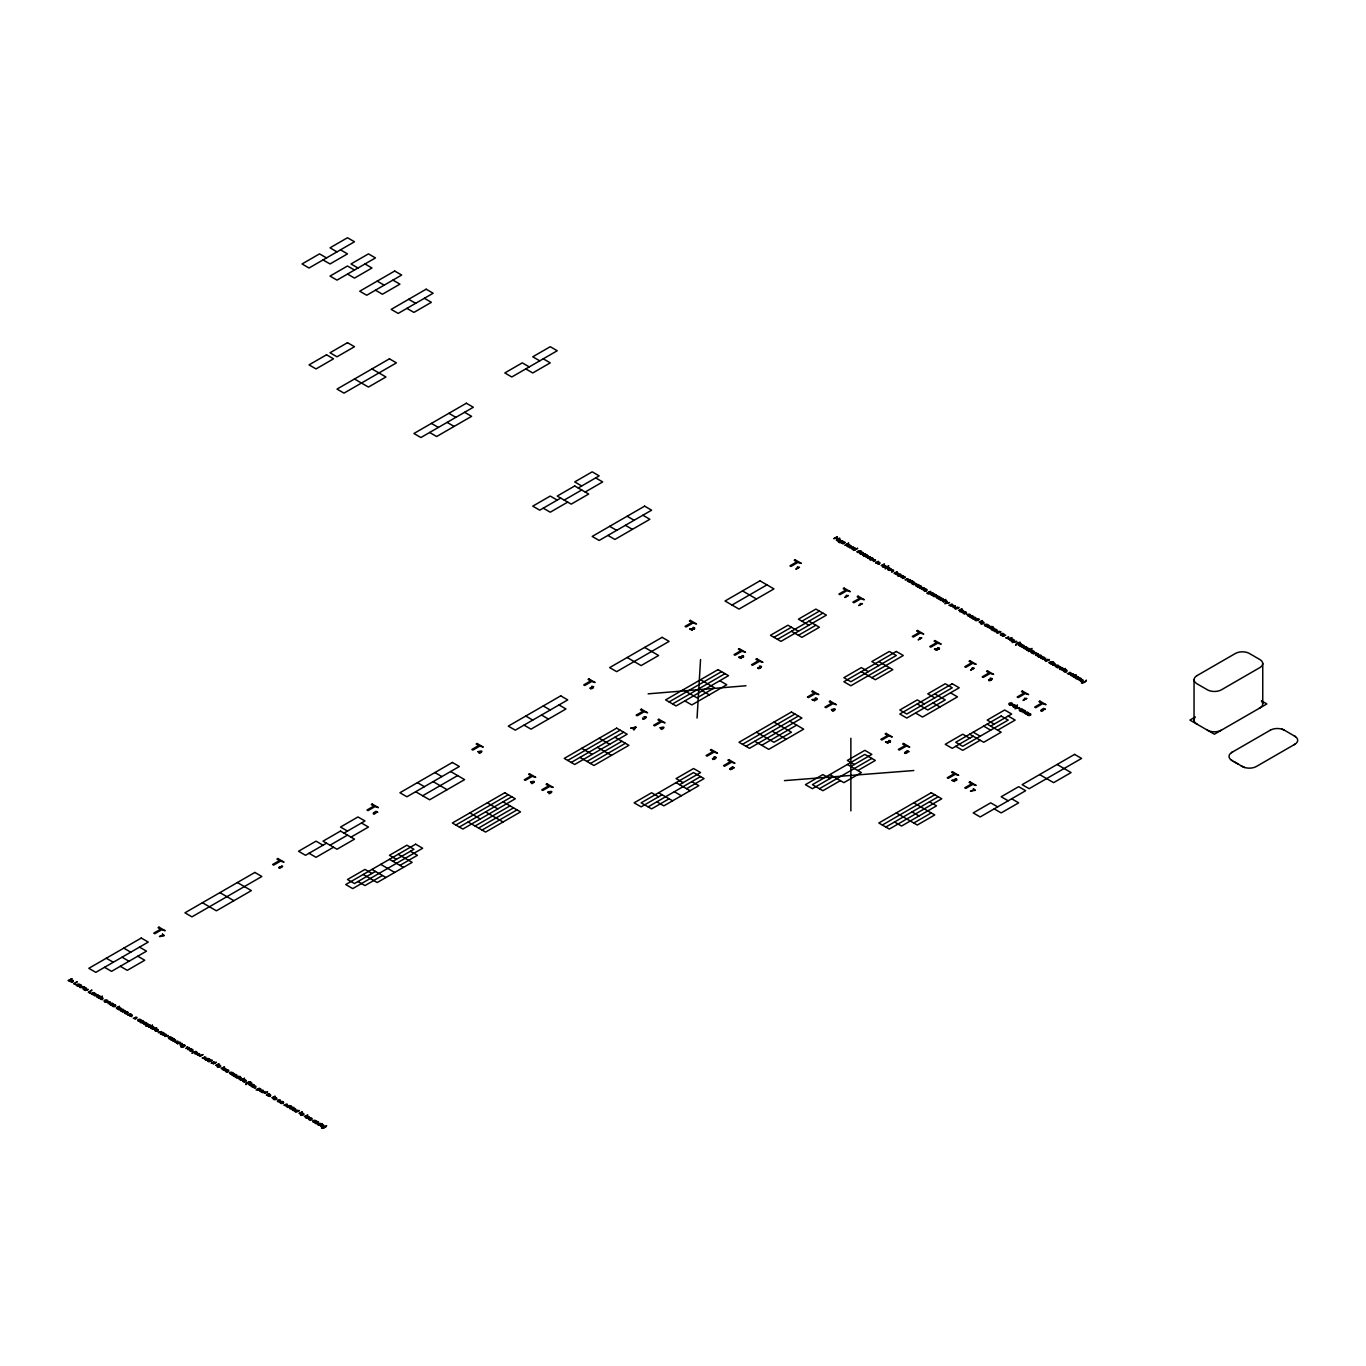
<?xml version="1.0" encoding="UTF-8"?>
<svg xmlns="http://www.w3.org/2000/svg" width="1366" height="1366" viewBox="0 0 1366 1366"><rect width="100%" height="100%" fill="white"/><g stroke="black" fill="none" stroke-linecap="round" stroke-linejoin="round"><path stroke-width="1.5" d="M697.053 718.055L700.553 659.539M172.901 1040.772L174.848 1041.319M175.343 1042.19L177.29 1042.719A3.996 2.305 0 0 0 177.017 1042.224A8.367 4.832 0 0 1 176.641 1041.814L177.717 1041.029L178.263 1042.07M253.188 1087.131L255.135 1087.678M267.838 1095.583L269.785 1096.13M1005.991 637.785L1007.937 638.332M1052.657 664.73L1054.603 665.276M1080.318 680.695L1082.265 681.241M77.35 985.245L79.774 984.784M104.738 1001.073L107.18 1000.612M140.544 1021.734L142.986 1021.273M160.881 1033.481L163.322 1033.02M217.57 1066.214L220.011 1065.753M233.842 1075.605L236.284 1075.144M273.712 1098.623L276.154 1098.162M300.861 1114.297L303.286 1113.836M315.512 1122.75L317.936 1122.289M870.005 558.933L872.447 558.472M897.94 575.052L900.382 574.591M933.473 595.576L935.915 595.115M980.959 622.981L983.383 622.52M1001.039 634.575L1003.464 634.114M1009.525 704.053L1011.967 703.592M1019.839 710.013L1022.263 709.552M1038.467 656.192L1040.892 655.714M1075.623 677.638L1078.064 677.177M208.025 1059.128L205.771 1059.709M210.74 1060.665L208.52 1061.297M238.948 1076.989L236.677 1077.535M289.677 1106.272L287.526 1106.904M292.392 1107.843L290.138 1108.424M297.822 1110.968L295.637 1111.6M320.566 1124.201L318.329 1124.679M859.914 551.54L857.677 552.103M957.566 607.904L955.38 608.536M977.919 619.669L975.7 620.266M999.349 632.031L997.197 632.68M1047.91 660.034L1045.656 660.649M1051.974 662.39L1049.72 662.988M989.343 626.243L989.018 625.372L988.66 626.567C984.203 625.748 989.906 628.992 989.189 626.84L991.255 626.67M79.791 985.227L77.486 985.637M107.197 1001.039L104.84 1001.398M143.037 1021.614L140.613 1022.041M163.339 1033.464L160.983 1033.823M220.028 1066.18L217.723 1066.59M236.301 1075.588L233.962 1075.964M276.171 1098.605L273.866 1099.015M303.337 1114.195L300.981 1114.656M317.954 1122.732L315.683 1123.159M872.498 558.831L870.108 559.257M900.433 574.966L898.025 575.359M935.932 595.542L933.593 595.935M983.435 622.896L981.044 623.306M1003.515 634.49L1001.107 634.883M1012.018 703.934L1009.645 704.412M1040.909 656.158L1038.604 656.568M1022.314 709.91L1019.907 710.32M1078.115 677.553L1075.725 677.963M184.7 1045.69L182.446 1046.151M841.746 541.073L839.544 541.568M930.417 592.349L928.214 592.759M205.651 1059.282L207.939 1058.752M208.366 1060.853L210.654 1060.323M236.574 1077.142L238.862 1076.613M287.287 1106.426L289.592 1105.897M290.002 1107.997L292.307 1107.467M295.432 1111.121L297.737 1110.592M318.227 1124.286L320.515 1123.757M857.541 551.693L859.829 551.164M955.193 608.075L957.481 607.529M975.546 619.822L977.834 619.293M996.975 632.185L999.263 631.655M1045.519 660.222L1047.824 659.693M1049.6 662.578L1051.888 662.049M182.344 1045.793L184.615 1045.297M839.39 541.158L841.661 540.663M928.095 592.366L930.366 591.871M147.426 1025.678L149.748 1025.132M257.815 1089.419L260.138 1088.856M149.782 1025.61L147.562 1026.088M260.24 1089.248L257.918 1089.812M110.185 1004.181L112.405 1003.566M138.12 1020.317L140.339 1019.702M280.235 1100.945L277.861 1101.15L280.184 1100.45M313.07 1121.332L315.307 1120.718M862.971 554.835L865.19 554.22M921.555 588.661L923.775 588.046M1018.677 644.735L1020.897 644.12M1026.549 649.277L1028.769 648.662M1038.245 654.485L1035.838 654.895L1038.143 654.092M1025.268 713.137L1027.505 712.506M1055.833 666.198L1058.069 665.584M1070.756 674.804L1072.976 674.189M83.633 988.796L85.887 989.513M92.034 993.645L94.305 994.363M97.191 996.634L99.445 997.334M112.644 1005.547L114.915 1006.264M120.789 1010.259L123.06 1010.96M125.126 1012.752L127.397 1013.47M151.165 1027.795L153.436 1028.496M155.246 1030.135L157.5 1030.852M189.942 1050.181L192.213 1050.898M225.766 1070.859L228.02 1071.559M243.114 1080.882L245.385 1081.582M280.542 1102.482L282.813 1103.199M292.768 1109.534L295.022 1110.251M309.04 1118.942L311.294 1119.642M320.976 1125.823L323.247 1126.54M847.261 545.717L849.532 546.434M852.418 548.688L854.689 549.405M860.29 553.23L862.544 553.947M888.224 569.366L890.495 570.066M907.758 580.635L910.012 581.353M911.822 582.992L914.076 583.692M916.159 585.485L918.43 586.202M924.031 590.027L926.285 590.744M930.809 593.954L933.08 594.654M940.303 599.435L942.574 600.135M963.372 612.736L965.625 613.454M970.15 616.664L972.404 617.364M972.865 618.235L975.119 618.935M985.074 625.269L987.328 625.987M991.579 629.043L993.85 629.743M1023.868 647.672L1026.122 648.389M1031.45 652.06L1033.72 652.76M1027.744 714.503L1030.015 715.203M1059.931 668.503L1062.202 669.203M1064.012 670.843L1066.265 671.56M205.105 1059.128L208.11 1058.411M207.82 1060.699L210.825 1059.982M236.028 1076.989L239.033 1076.271M286.758 1106.272L289.746 1105.555M289.472 1107.843L292.461 1107.126M294.902 1110.968L297.89 1110.251M317.697 1124.133L320.686 1123.415M857.011 551.54L859.999 550.822M954.646 607.921L957.651 607.187M975 619.669L978.005 618.952M996.429 632.031L999.434 631.314M1044.99 660.068L1047.978 659.351M1049.054 662.425L1052.059 661.69M150.38 1025.661L147.357 1026.395M260.769 1089.419L257.713 1090.119M147.716 1024.09L145.223 1025.098L146.879 1024.141M173.004 1038.57L170.443 1039.663L172.099 1038.706M234.286 1073.983L231.742 1075.059L233.398 1074.103M905.112 577.408L902.619 578.416L904.275 577.459M940.696 597.864L938.169 598.94L939.825 597.984M375.428 813.248L373.584 813.504M732.022 768.802L730.144 769.109M906.802 752.649L904.855 752.922M1043.095 710.32L1041.251 710.576M590.112 687.798L590.573 688.823L592.537 688.379M642.549 718.072L642.993 719.097L644.957 718.653M757.908 667.615L758.352 668.64L760.316 668.196M712.454 758.437L712.915 759.462L714.879 759.018M988.608 679.722L989.069 680.746L991.033 680.302M945.631 603.243L947.201 601.228L946.518 602.901L949.524 602.577L944.76 603.738M1012.923 642.105L1014.494 640.073L1013.931 641.832L1016.816 641.422L1012.155 642.583M1015.723 708.288L1017.294 706.273L1016.731 708.032L1019.617 707.622L1014.921 708.783M281.037 867.7L279.262 868.042M95.415 995.165L95.944 993.714L94.374 995.746L98.267 995.063L95.074 995.558M850.659 547.237L851.172 545.785L849.601 547.8L853.494 547.134L850.369 547.612M373.396 812.907C372.286 815.553 377.477 812.941 375.957 811.711L377.767 812.292L376.026 811.284L374.25 812.377M729.956 768.495C728.59 771.056 734.293 768.648 732.518 767.316L734.31 767.88L732.586 766.889L730.793 767.982M904.736 752.359C903.336 754.886 909.107 752.512 907.297 751.163L909.107 751.744L907.365 750.737L905.573 751.846M1041.063 709.979C1039.816 712.762 1045.246 710.013 1043.624 708.783L1045.434 709.364L1043.692 708.356L1041.917 709.466M635.258 727.344L634.268 728.59L633.073 727.907L634.49 727.532A6.301 3.637 0 0 0 635.344 727.258M163.783 1035.206L164.791 1033.464L163.032 1035.377L165.935 1034.813L164.945 1036.487L168.257 1035.479L165.32 1036.026L166.311 1034.352L163.937 1035.155M186.561 1048.354L187.569 1046.629L185.81 1048.525L188.713 1047.961L187.723 1049.634L191.035 1048.627L188.098 1049.173L189.089 1047.5L186.715 1048.303M85.938 988.916L84.385 988.233L86.041 988.403M94.305 993.816L92.786 993.082L94.442 993.253M99.445 996.804L97.942 996.053L99.598 996.241M114.966 1005.683L113.395 1004.983L115.068 1005.154M123.111 1010.379L121.54 1009.679L123.196 1009.867M127.482 1012.855L125.877 1012.189L127.55 1012.36M153.436 1027.966L151.916 1027.215L153.573 1027.403M157.5 1030.305L155.98 1029.571L157.653 1029.742M192.264 1050.3L190.694 1049.617L192.367 1049.788M228.071 1070.978L226.517 1070.278L228.173 1070.466M245.385 1081.052L243.865 1080.318L245.539 1080.489M849.618 545.819L848.013 545.154L849.686 545.324M854.74 548.825L853.169 548.125L854.826 548.295M282.813 1102.669L281.294 1101.918L282.967 1102.089M862.629 553.332L861.041 552.667L862.697 552.837M295.073 1109.67L293.519 1108.97L295.176 1109.141M311.363 1119.061L309.792 1118.361L311.448 1118.549M890.564 569.468L888.976 568.802L890.632 568.973M323.298 1125.96L321.727 1125.26L323.383 1125.43M910.063 580.755L908.51 580.072L910.166 580.243M914.093 583.162L912.573 582.411L914.23 582.599M918.43 585.655L916.91 584.921L918.567 585.092M926.285 590.214L924.782 589.463L926.438 589.634M933.132 594.073L931.561 593.373L933.217 593.561M942.642 599.537L941.054 598.854L942.711 599.042M965.711 612.839L964.123 612.173L965.779 612.344M972.404 616.834L970.902 616.1L972.558 616.271M975.119 618.405L973.617 617.654L975.273 617.842M987.328 625.457L985.825 624.706L987.481 624.877M993.902 629.163L992.331 628.462L993.987 628.633M1026.173 647.791L1024.602 647.108L1026.276 647.279M1033.806 652.163L1032.201 651.48L1033.874 651.667M1062.253 668.623L1060.682 667.923L1062.338 668.111M1066.265 671.013L1064.763 670.279L1066.419 670.45M1030.015 714.674L1028.496 713.923L1030.169 714.111M939.33 649.038C940.576 647.262 934.976 647.467 938.903 648.218M591.82 688.327L590.249 688.344M644.342 718.533L642.737 718.653M759.667 668.111L758.028 668.162M714.162 758.967L712.693 759.035M990.316 680.251L988.745 680.268M120.993 1008.842L118.62 1009.747L120.43 1008.689M225.988 1069.424L223.597 1070.346L225.39 1069.288M845.059 542.865L842.668 543.805L844.461 542.729M253.086 1085.099L250.729 1086.004L252.522 1084.946M309.245 1117.525L306.872 1118.43L308.682 1117.371M963.559 611.336L961.203 612.241L962.996 611.165M1024.005 646.306L1021.7 647.16L1023.493 646.101M102.16 999.349L100.213 998.802L102.365 999.707M198.873 1055.32L197.08 1054.569L199.197 1055.611M867.666 557.379L865.771 556.747L867.905 557.721M879.055 563.97L877.143 563.407L879.311 564.312M280.491 1101.389C276.461 1103.626 276.308 1098.418 280.457 1100.193M1038.484 654.997C1034.182 657.285 1034.506 651.975 1038.416 653.836M116.161 1007.835L119.559 1006.332L116.861 1007.903M153.316 1029.281L156.714 1027.795L154.017 1029.349M881.155 565.524L884.553 564.038L881.855 565.592M199.692 1056.055L203.09 1054.569L200.392 1056.123M212.976 1063.738L216.391 1062.236L213.694 1063.807M215.691 1065.292L219.106 1063.807L216.409 1065.36M221.121 1068.434L224.519 1066.948L221.821 1068.502M248.253 1084.092L251.651 1082.606L248.954 1084.16M942.455 600.92L945.853 599.435L943.155 600.989M264.253 1093.329L267.651 1091.844L264.953 1093.398M958.727 610.312L962.125 608.826L959.427 610.38M271.834 1097.718L275.249 1096.232L272.551 1097.786M979.08 622.076L982.478 620.574L979.781 622.145M989.65 628.172L991.443 626.772M298.983 1113.375L302.381 1111.89L299.683 1113.444M304.396 1116.517L307.811 1115.032L305.113 1116.585M1008.654 639.134L1012.052 637.649L1009.354 639.203M1062.082 669.989L1065.48 668.503L1062.782 670.057M1072.652 676.102L1076.067 674.616L1073.369 676.17M145.462 1023.219L143.72 1024.227L146.999 1023.561M170.699 1037.784L168.957 1038.792L172.218 1038.126M902.875 576.537L901.133 577.545L904.394 576.879M231.998 1073.181L230.256 1074.188L233.518 1073.505M938.408 597.062L936.666 598.069L939.928 597.386M694.133 628.633L692.016 628.821M743.104 656.875L740.816 657.08A3.295 1.895 0 0 0 738.972 657.131M816.509 699.255L814.358 699.46M938.835 648.816L937.059 649.021M889.829 741.687L887.763 741.84A3.295 1.895 0 0 0 885.783 741.892M890.342 741.909C891.657 739.877 885.953 740.423 889.966 741.055M956.32 780.003L954.066 780.174M1012.889 640.022L1012.855 640.039A6.284 3.637 0 0 1 1011.813 639.749M195.321 1053.015L196.977 1052.059L194.843 1052.776M239.545 1078.542L241.184 1077.586L239.135 1078.269M72.757 981.403L71.152 982.325L73.303 981.591M109.639 1002.712L108.051 1003.634L110.202 1002.883M874.906 560.572L873.318 561.494L875.469 560.743M893.125 571.039L891.486 571.978L893.637 571.227M921.025 587.192L919.42 588.114L921.572 587.363M181.78 1044.358L180.192 1045.28L182.344 1044.529M954.663 606.606L953.058 607.529L955.21 606.777M969.587 615.229L967.982 616.151L970.133 615.4M996.446 630.733L994.841 631.655L996.992 630.904M1014.443 705.693L1012.838 706.632L1014.989 705.88M1024.739 711.652L1023.134 712.574L1025.285 711.823M1080.557 679.261L1078.935 680.2L1081.087 679.448M135.678 1018.865L136.805 1018.199M884.673 567.334L885.8 566.668M204.559 1058.633L205.703 1057.984M951.385 605.855L952.529 605.189M262.067 1091.844L263.211 1091.178M1012.172 640.944L1013.299 640.278M286.211 1105.777L287.355 1105.111M1042.821 658.634L1043.948 657.968M1069.663 674.138L1070.807 673.472M694.543 628.906C695.909 626.704 690.172 627.472 694.218 628.036M743.48 657.166C744.743 655.031 739.211 655.663 743.155 656.295M816.885 699.546C818.217 697.377 812.548 698.043 816.561 698.675M956.712 780.276C958.027 778.108 952.375 778.757 956.388 779.405M560.726 498.078L539.758 510.184L532.757 506.154L550.242 496.063L557.226 500.093M578.211 487.986L599.179 475.88L592.195 471.833L574.71 481.925L581.694 485.972M564.226 500.093L581.694 490.001M567.727 502.107L550.242 512.199L543.258 508.169M585.194 492.016L602.679 481.925L595.678 477.895M732.022 605.036L766.975 584.853M326.525 843.181L305.54 855.304L298.556 851.257L316.041 841.166L323.025 845.212M343.993 833.089L364.978 820.983L357.977 816.953L340.51 827.045L347.493 831.074M330.026 845.212L347.493 835.121M333.509 847.227L316.041 857.319L309.04 853.272M350.994 837.136L368.461 827.045L361.478 822.998M422.657 795.763L457.61 775.581M860.341 551.42C864.029 550.02 857.575 553.776 857.182 552.205M773.959 637.341L791.443 627.25M801.927 621.188L819.412 611.097M375.462 871.44L354.494 883.546L347.493 879.516L364.978 869.425L371.962 873.455M392.93 861.348L413.915 849.242L406.914 845.212L389.447 855.304L396.43 859.334M455.851 825.03L508.289 794.756M567.727 760.435L620.147 730.161M669.101 701.919L721.521 671.645M777.459 639.356L822.895 613.112M896.916 571.791L894.03 573.447L897.223 572.098M459.352 827.045L511.789 796.771M571.21 762.467L623.647 732.193M672.584 703.934L725.022 673.66M382.446 875.486L364.978 885.578L357.977 881.531M399.931 865.395L417.415 855.304L410.415 851.257M798.427 635.31L815.912 625.218M475.078 826.037L510.047 805.855M586.953 761.46L621.906 741.277M478.578 828.052L513.531 807.869M590.436 763.474L625.406 743.292M912.676 581.028L909.483 582.377L912.386 580.704M482.078 830.067L517.031 809.884M146.982 1025.815C143.618 1027.693 148.416 1023.014 150.328 1025.149M957.993 607.802C961.596 606.163 955.517 610.38 954.749 608.519M742.506 744.299L794.944 714.025M662.1 794.756L641.132 806.862L634.131 802.832L651.616 792.741L658.6 796.771M679.585 784.665L700.553 772.558L693.569 768.512L676.085 778.603L683.068 782.65M745.99 746.314L798.427 716.04M208.452 1059.026C211.969 1057.438 205.942 1061.587 205.207 1059.726M648.116 806.862L700.553 776.588M871.832 677.69L889.317 667.598M211.167 1060.579C214.718 1058.889 208.827 1063.209 207.922 1061.297M978.346 619.549C981.864 617.978 975.785 622.145 975.085 620.232M669.101 798.786L651.616 808.877L641.132 802.832L693.569 772.558L704.053 778.603L686.569 788.694M761.733 745.307L796.685 725.124M990.367 628.24L993.065 626.687L989.718 626.465M999.775 631.929C1003.395 630.358 997.231 634.422 996.548 632.663M239.374 1076.869C242.892 1075.298 236.899 1079.396 236.147 1077.62M257.371 1089.539C253.615 1091.588 258.977 1086.755 260.718 1088.89M833.38 776.588L812.411 788.694L805.428 784.665L822.895 774.573L829.896 778.603M850.864 766.497L871.832 754.391L864.849 750.344L847.364 760.435L854.365 764.482M819.412 788.694L871.832 758.42M1045.758 658.139L1042.856 659.368L1045.178 658.617M1048.337 659.949C1051.803 658.241 1046.117 662.578 1045.075 660.666M840.38 780.618L822.895 790.709L812.411 784.665L864.849 754.391L875.333 760.435L857.865 770.526M1052.401 662.305C1055.986 660.529 1050.181 664.986 1049.139 662.988M290.104 1106.153C293.775 1104.65 287.441 1108.611 286.911 1106.921M292.819 1107.724C296.388 1106.17 290.258 1110.234 289.592 1108.475M298.249 1110.865C301.886 1109.294 295.688 1113.375 295.022 1111.6M1024.807 698.385L1024.38 698.624A3.774 2.169 0 0 0 1025.764 698.829L1023.032 700.399L1026.686 698.47M973.207 736.223L952.239 748.329L945.255 744.299L962.723 734.208L969.723 738.238M990.692 726.131L1011.66 714.025L1004.676 709.996L987.191 720.087L994.192 724.117M980.207 740.252L962.723 750.344L955.739 746.314M997.675 730.161L1015.16 720.087L1008.176 716.04M321.044 1124.013C325.142 1122.169 318.38 1126.591 317.766 1124.713M882.334 825.03L934.754 794.756M885.817 827.045L938.254 796.771M913.786 822.998L931.27 812.907M1195.37 716.945L1189.94 720.087L1214.408 734.208L1266.845 703.934L1261.603 700.912M1259.076 708.425L1259.793 707.998A14.958 8.64 0 0 0 1260.306 707.69A9.886 5.703 0 0 0 1261.416 701.065M1232.576 751.983L1231.944 752.342A14.941 8.623 0 0 0 1231.432 752.649M1294.029 744.743L1294.746 744.333A14.958 8.64 0 0 0 1295.258 744.026M279.398 867.137L281.003 867.222M593.185 687.371L591.393 687.44M645.572 717.662L644.393 717.611M760.862 667.24L759.718 667.137M715.528 758.01L713.752 758.079M204.473 1058.172L204.78 1058.018A4.935 2.852 0 0 1 203.927 1057.694L203.807 1057.66M991.562 679.346L989.906 679.363M884.519 566.907L884.878 566.702A4.935 2.852 0 0 1 884.024 566.378L883.904 566.344M1042.668 658.207L1043.026 658.002A4.935 2.852 0 0 1 1042.173 657.695L1042.019 657.644M839.885 542.251L838.809 541.329L839.766 540.287L842.907 541.021L839.731 542.712L838.383 541.636M192.538 1052.862L195.901 1051.427L191.752 1053.135M135.49 1018.455L135.883 1018.233A4.935 2.852 0 0 1 135.029 1017.926L134.91 1017.875M286.023 1105.367L286.416 1105.145A4.935 2.852 0 0 1 285.562 1104.838L285.46 1104.804M119.183 1008.074C114.676 1011.216 119.081 1006.213 120.959 1008.125M224.161 1068.673C219.841 1071.644 223.836 1067 225.919 1068.724M307.435 1116.756C302.825 1120.018 307.35 1114.878 309.211 1116.807M1011.984 640.517L1012.377 640.312A4.935 2.852 0 0 1 1011.523 639.988L1011.369 639.937M1069.493 673.728L1069.885 673.506A4.935 2.852 0 0 1 1069.032 673.199L1068.912 673.148M261.896 1091.434L262.289 1091.212A4.935 2.852 0 0 1 261.435 1090.905L261.282 1090.836M961.766 610.551C957.139 613.88 961.493 608.826 963.525 610.602M231.025 1072.566C227.576 1074.581 230.376 1071.098 232.647 1072.6M951.18 605.445L951.607 605.223A4.935 2.852 0 0 1 950.753 604.899L950.736 604.916M204.354 1058.24L206.044 1058.394M251.293 1084.331C246.819 1087.438 251.19 1082.47 253.051 1084.382M196.431 1053.715C199.76 1051.991 196.226 1054.962 194.877 1053.835M144.506 1022.605C141.022 1024.654 143.806 1021.17 146.111 1022.639M843.232 542.114C838.758 545.256 843.027 540.338 844.991 542.165M897.599 573.413L895.276 574.181L898.282 573.105M124.75 1011.164L122.411 1011.933L125.433 1010.857M240.621 1079.242C244.275 1077.467 240.16 1080.506 239.101 1079.362M907.365 579.047L905.043 579.816L908.048 578.74M87.578 989.718L85.255 990.47L88.261 989.411M1059.555 666.915L1057.216 667.667L1060.238 666.608M169.726 1037.17C166.345 1039.167 169.077 1035.701 171.331 1037.204M1022.263 645.486C1017.807 648.577 1022.144 643.625 1024.022 645.537M593.339 687.747L592.52 687.866M761.118 667.564L760.264 667.633M645.828 718.004L644.957 718.14M715.784 758.352L714.879 758.506M1035.411 652.965L1033.089 653.733L1036.094 652.658M991.836 679.67L990.999 679.773M160.539 1031.842L158.217 1032.611L161.222 1031.535M264.423 1091.81L262.101 1092.578L265.106 1091.502M694.218 629.06L692.255 629.163M743.155 657.302L740.304 657.388M938.835 649.26L936.103 649.311M816.561 699.699L813.709 699.768M889.966 742.08L887.115 742.148M956.388 780.413L954.527 780.532M901.902 575.923C898.691 577.835 901.15 574.488 903.524 575.957M937.435 596.447C934.259 598.342 936.632 595.03 939.057 596.464M945.613 601.125L943.291 601.894L946.297 600.818M1005.035 635.429L1002.712 636.197L1005.717 635.122M839.595 542.37L838.468 542.148M1008.125 638.707L1006.008 637.956M1054.774 665.652L1052.657 664.9M1082.487 681.6L1080.335 680.9M131.631 1016.628L129.531 1015.655L131.443 1016.27A3.996 2.305 0 0 0 131.187 1015.775A8.367 4.832 0 0 1 130.812 1015.365L131.887 1014.579L132.434 1015.621M175.053 1041.677L172.901 1040.943M177.495 1043.095L175.343 1042.309M255.254 1088.07L253.205 1087.336M269.973 1096.505L267.873 1095.822M915.766 583.897L913.444 584.665L916.449 583.589M286.092 1104.052L287.492 1104.274M884.178 567.01L883.085 566.822M950.838 605.548L948.994 605.138M1011.677 640.62L1010.567 640.415M1042.343 658.31L1040.704 658.19L1042.104 658.583M1069.219 673.814L1068.127 673.643M135.234 1018.541L134.124 1018.37M204.08 1058.326L202.953 1058.104M261.589 1091.519L260.496 1091.332M285.733 1105.453L284.606 1105.248M884.553 565.592L885.953 565.831M1042.702 656.909L1044.102 657.131M261.948 1090.102L263.365 1090.341M1069.544 672.413L1070.944 672.635M951.265 604.114L952.683 604.353M204.439 1056.908L205.839 1057.13M903.626 576.52L905.18 576.998M939.176 597.044L940.713 597.505M146.23 1023.202L147.784 1023.68M171.45 1037.767L173.004 1038.245M232.749 1073.164L234.303 1073.642M135.558 1017.141L136.959 1017.363M648.116 693.843L745.99 685.766M784.443 780.618L913.786 770.526M1012.052 639.203L1013.452 639.442M936.752 649.345L936.581 649.004A3.295 1.895 0 0 0 934.72 649.055M883.956 567.283L882.334 566.702M950.616 605.804L949.404 605.497M1011.403 640.876L1009.747 640.193M1068.895 674.087L1067.29 673.455M134.91 1018.814L133.27 1018.148M203.79 1058.582L202.151 1057.899M261.367 1091.793L259.677 1091.127M285.494 1105.726L283.821 1105.06M281.669 866.249C282.096 867.751 274.549 868.776 282.233 866.078A1.912 1.11 0 0 1 282.625 866.266L282.181 867.051M970.748 617.347L971.994 617.586A1.81 1.042 0 0 1 969.621 616.647A1.81 1.042 0 0 1 972.131 615.707A1.81 1.042 0 0 1 972.694 617.415M888.788 570.049L890.086 570.288A1.81 1.042 0 0 1 887.695 569.349A1.81 1.042 0 0 1 890.205 568.41A1.81 1.042 0 0 1 890.786 570.117M916.723 586.168L918.02 586.424A1.81 1.042 0 0 1 915.63 585.468A1.81 1.042 0 0 1 918.14 584.546A1.81 1.042 0 0 1 918.72 586.236M847.791 546.383L849.123 546.656A1.81 1.042 0 0 1 846.732 545.7A1.81 1.042 0 0 1 849.242 544.778A1.81 1.042 0 0 1 849.823 546.468M860.819 553.896L862.151 554.169M963.901 613.419L965.216 613.675A1.81 1.042 0 0 1 962.825 612.719A1.81 1.042 0 0 1 965.352 611.797A1.81 1.042 0 0 1 965.916 613.488M1031.979 652.726L1033.311 652.982M852.913 549.354L854.279 549.627M992.075 629.692L993.441 629.965M84.129 989.445L85.477 989.735M113.156 1006.213L114.505 1006.486M226.261 1071.507L227.61 1071.781M321.471 1126.489L322.837 1126.762A1.81 1.042 0 0 1 320.447 1125.806A1.81 1.042 0 0 1 322.957 1124.884A1.81 1.042 0 0 1 323.537 1126.574M1024.38 648.338L1025.712 648.611A1.81 1.042 0 0 1 1023.322 647.655A1.81 1.042 0 0 1 1025.849 646.733A1.81 1.042 0 0 1 1026.412 648.423M1060.46 669.169L1061.792 669.425M121.318 1010.925L122.65 1011.182A1.81 1.042 0 0 1 120.259 1010.242A1.81 1.042 0 0 1 122.769 1009.303A1.81 1.042 0 0 1 123.35 1010.994M190.472 1050.847L191.803 1051.12A1.81 1.042 0 0 1 189.413 1050.164A1.81 1.042 0 0 1 191.923 1049.242A1.81 1.042 0 0 1 192.504 1050.932M908.253 581.301L909.602 581.575A1.81 1.042 0 0 1 907.212 580.618A1.81 1.042 0 0 1 909.739 579.696A1.81 1.042 0 0 1 910.302 581.387M912.317 583.641L913.683 583.914A1.81 1.042 0 0 1 911.293 582.975A1.81 1.042 0 0 1 913.803 582.036A1.81 1.042 0 0 1 914.366 583.726M931.305 594.603L932.671 594.876A1.81 1.042 0 0 1 930.28 593.937A1.81 1.042 0 0 1 932.79 592.998A1.81 1.042 0 0 1 933.371 594.688M973.36 618.883L974.709 619.157A1.81 1.042 0 0 1 972.336 618.217A1.81 1.042 0 0 1 974.846 617.278A1.81 1.042 0 0 1 975.409 618.969M1064.507 671.509L1065.856 671.782M97.686 997.282L99.035 997.556A1.81 1.042 0 0 1 96.662 996.617A1.81 1.042 0 0 1 99.172 995.677A1.81 1.042 0 0 1 99.735 997.368M243.609 1081.531L244.975 1081.804A1.81 1.042 0 0 1 242.585 1080.865A1.81 1.042 0 0 1 245.095 1079.925A1.81 1.042 0 0 1 245.675 1081.633M281.037 1103.147L282.403 1103.421A1.81 1.042 0 0 1 280.013 1102.464A1.81 1.042 0 0 1 282.54 1101.542A1.81 1.042 0 0 1 283.103 1103.233M940.764 600.084L942.164 600.357A1.81 1.042 0 0 1 939.774 599.418A1.81 1.042 0 0 1 942.284 598.479A1.81 1.042 0 0 1 942.864 600.169M985.535 625.918L986.918 626.209A1.81 1.042 0 0 1 984.545 625.252A1.81 1.042 0 0 1 987.055 624.33A1.81 1.042 0 0 1 987.618 626.021M1028.205 715.135L1029.605 715.425A1.81 1.042 0 0 1 1027.215 714.486A1.81 1.042 0 0 1 1029.725 713.547A1.81 1.042 0 0 1 1030.305 715.238M293.229 1110.182L294.612 1110.473M309.501 1119.591L310.902 1119.864A1.81 1.042 0 0 1 308.511 1118.925A1.81 1.042 0 0 1 311.021 1117.986A1.81 1.042 0 0 1 311.602 1119.676M954.749 605.941C950.719 606.299 951.453 605.189 955.21 605.787M1014.528 705.044C1010.481 705.402 1011.199 704.31 1014.989 704.873M760.999 666.574L759.325 666.249L761.528 666.506M72.842 980.754L69.529 981.386L72.056 979.934L73.303 980.583M315.375 1121.332L315.853 1121.537A1.878 1.093 0 0 1 318.602 1122.698A1.878 1.093 0 0 1 315.734 1123.586A1.878 1.093 0 0 1 315.819 1121.708M969.672 614.563C966.957 614.615 964.498 614.563 970.133 614.41M109.741 1002.046C105.455 1002.507 106.582 1001.158 110.202 1001.893M181.883 1043.692C177.478 1044.205 178.826 1042.839 182.344 1043.539M884.161 566.087L884.297 566.156A6.284 3.637 0 0 0 885.202 566.514M950.89 604.609L951.026 604.677A6.284 3.637 0 0 0 951.931 605.036M1042.309 657.405L1042.446 657.456A6.284 3.637 0 0 0 1043.351 657.814M1069.168 672.909L1069.305 672.96A6.284 3.637 0 0 0 1070.21 673.318M135.166 1017.636L135.302 1017.687A6.284 3.637 0 0 0 136.207 1018.046M204.063 1057.404L204.2 1057.455A6.284 3.637 0 0 0 205.105 1057.83M261.572 1090.597L261.709 1090.666A6.284 3.637 0 0 0 262.614 1091.024M285.716 1104.548L285.853 1104.599A6.284 3.637 0 0 0 286.758 1104.974M868.691 556.713L868.144 555.672L867.051 556.457A8.367 4.832 0 0 0 867.444 556.867A3.996 2.305 0 0 1 867.734 557.174M880.08 563.287L879.619 562.28L878.458 563.031A8.367 4.832 0 0 0 878.833 563.441M1008.928 637.683L1008.381 636.641L1007.305 637.427A8.367 4.832 0 0 0 1007.698 637.837A3.996 2.305 0 0 1 1007.988 638.144M1055.577 664.627L1055.03 663.586L1053.954 664.371A8.367 4.832 0 0 0 1054.347 664.764A3.996 2.305 0 0 1 1054.637 665.088M1083.255 680.592L1082.657 679.551L1081.633 680.336A8.367 4.832 0 0 0 1082.009 680.746A3.996 2.305 0 0 1 1082.299 681.053M103.15 998.7L102.552 997.658L101.511 998.444A8.367 4.832 0 0 0 101.904 998.853A3.996 2.305 0 0 1 102.194 999.161M175.838 1040.67L175.292 1039.628L174.199 1040.414A8.367 4.832 0 0 0 174.592 1040.807A3.996 2.305 0 0 1 174.882 1041.131M199.965 1054.603L199.419 1053.562L198.343 1054.347A8.367 4.832 0 0 0 198.736 1054.757A3.996 2.305 0 0 1 199.026 1055.064M256.125 1087.029L255.579 1085.987L254.503 1086.773A8.367 4.832 0 0 0 254.896 1087.165A3.996 2.305 0 0 1 255.169 1087.49M270.775 1095.481L270.263 1094.456L269.136 1095.225A8.367 4.832 0 0 0 269.529 1095.617A3.996 2.305 0 0 1 269.819 1095.942M996.531 630.067L993.219 630.716L995.746 629.248L996.992 629.914M1080.626 678.612L1077.296 679.261L1079.823 677.809L1081.087 678.458M893.637 570.237C891.759 569.434 888.378 570.681 893.176 570.407M991.716 678.68L990.043 678.356L992.245 678.612M645.657 717.03L643.984 716.706L646.186 716.962M875.469 559.753C872.293 559.497 870.671 560.06 875.008 559.906M921.572 586.373L920.325 585.707L917.798 587.175L921.111 586.526M1025.285 710.832L1024.039 710.183L1021.512 711.635L1024.824 710.986M927.207 593.373C934.378 587.243 929 597.352 927.087 592.844M1294.387 735.984L1294.814 736.223A10.194 5.891 0 0 1 1295.463 736.65M1197.35 724.356L1197.06 724.185A10.194 5.891 0 0 1 1196.274 723.69A9.886 5.703 0 0 1 1194.635 718.123M1232.32 760.691L1232.012 760.52A10.194 5.891 0 0 1 1231.227 760.025M543.258 358.831L550.242 362.861L532.757 372.952L525.773 368.922M539.758 360.846L532.757 356.799L550.242 346.708L557.226 350.755L511.789 376.982L504.805 372.952L522.273 362.861L529.274 366.891M1233.703 761.494L1235.632 762.604M1236.196 762.928L1237.852 763.884M1240.891 765.643L1242.275 766.446A10.347 5.976 0 0 0 1244.802 767.538M340.51 249.841L347.493 253.871L330.026 263.962L323.025 259.933M364.978 263.962L371.962 268.009L354.494 278.101L347.493 274.054M392.93 280.115L399.931 284.145L382.446 294.236L375.462 290.207M424.399 298.283L431.383 302.313L413.915 312.404L406.914 308.375M1086.294 680.353L1085.799 680.558A5.584 3.227 0 0 1 1084.399 681.907A6.232 3.603 0 0 1 1081.394 682.795L1081.701 683A5.481 3.159 0 0 0 1086.414 680.353M337.009 251.856L330.026 247.827L347.493 237.735L354.494 241.765L309.04 268.009L302.057 263.962L319.524 253.871L326.525 257.918M1015.792 644.94L1016.099 645.111A6.232 3.603 0 0 1 1017.653 643.369A5.515 3.193 0 0 1 1019.941 642.583L1020.368 642.293A5.447 3.142 0 0 0 1015.604 644.923M357.977 268.009L350.994 263.962L368.461 253.871L375.462 257.918L337.009 280.115L330.026 276.086L347.493 265.994L354.494 270.024M377.204 281.123L384.205 285.152M408.673 299.291L415.657 303.32M862.39 603.618L858.736 605.548L861.468 603.977A3.774 2.169 0 0 1 860.102 603.755L860.512 603.533A3.056 1.759 0 0 0 862.39 603.635M935.403 649.328L937.11 650.318L934.395 649.226M464.594 412.31L471.594 416.34L436.642 436.522L429.641 432.493M642.874 515.238L649.875 519.268L614.905 539.45L607.921 535.421M950.497 692.835L957.481 696.865L922.528 717.048L915.527 713.018M371.962 368.922L385.946 376.982L368.461 387.073L354.494 379.014M448.868 413.317L455.851 417.347M627.148 516.246L634.131 520.275M808.911 621.188L819.412 627.25L801.927 637.341L791.443 631.28M878.833 661.554L892.818 669.63L875.333 679.722L861.348 671.645M934.754 693.843L945.255 699.904L927.77 709.996L917.286 703.934M987.191 724.117L1001.176 732.193L983.708 742.284L969.723 734.208M1057.113 764.482L1071.098 772.558L1053.613 782.65L1039.628 774.573M808.911 625.218L798.427 619.174L815.912 609.082L826.396 615.127L780.959 641.371L770.458 635.31L787.943 625.218L798.427 631.28M878.833 665.584L871.832 661.554L889.317 651.462L896.301 655.492L850.864 681.736L843.881 677.69L861.348 667.598L868.349 671.645M934.754 697.872L927.77 693.843L945.255 683.751L952.239 687.781L906.802 714.025L899.801 709.996L917.286 699.904L924.27 703.934M983.708 726.131L990.692 730.161M742.506 590.915L756.491 598.991M447.126 422.401L454.11 426.431M625.406 525.329L632.39 529.359M933.012 702.927L939.996 706.956M973.207 732.193L980.207 736.223M431.383 423.409L438.384 427.438M609.663 526.337L616.664 530.367M1011.66 798.786L1018.66 802.832L1001.176 812.907L994.192 808.877M1008.176 800.8L1001.176 796.771L1018.66 786.679L1025.644 790.709L980.207 816.953L973.207 812.907L990.692 802.832L997.675 806.862M690.701 629.163L692.425 630.136L689.693 629.043M739.655 657.405L741.362 658.395L738.63 657.302M813.06 699.785L814.768 700.775L812.053 699.682M886.466 742.165L888.173 743.155L885.458 742.062M952.887 780.515L954.595 781.506L951.88 780.413M719.78 680.729L726.763 684.759L691.811 704.941L684.827 700.912M789.685 721.094L803.669 729.154L768.716 749.336L754.732 741.277M929.512 801.808L936.513 805.855L901.56 826.037L894.559 821.99M644.615 647.416L658.6 655.492L641.132 665.584L627.148 657.507M700.553 679.722L714.538 687.781L697.053 697.872L683.068 689.813M773.959 722.102L791.443 732.193L773.959 742.284L756.491 732.193M847.364 764.482L861.348 772.558L843.881 782.65L829.896 774.573M913.786 802.832L934.754 814.939L917.286 825.03L896.301 812.907M702.295 690.82L709.295 694.85M772.217 731.186L786.201 739.245M912.044 811.899L919.028 815.946M558.984 704.941L565.968 708.971L531.015 729.154L524.032 725.124M614.905 737.23L628.889 745.307L593.937 765.489L579.952 757.413M691.811 781.625L698.811 785.672L663.842 805.855L656.858 801.808M543.258 705.949L550.242 709.996M599.179 738.238L609.663 744.299M676.085 782.65L690.069 790.709M541.499 715.033L548.5 719.062M597.437 747.322L611.422 755.398M674.343 791.717L681.327 795.763M525.773 716.04L532.757 720.087M581.694 748.329L592.195 754.391M658.6 792.741L672.584 800.8M450.609 771.534L464.594 779.61L429.641 799.793L415.657 791.717M503.047 801.808L520.531 811.899L485.579 832.082L468.094 821.99M434.883 772.558L441.884 776.588M487.32 802.832L497.805 808.877M433.142 781.625L447.126 789.702M485.579 811.899L503.047 821.99M417.415 782.65L424.399 786.679M469.836 812.907L480.337 818.968M398.189 854.279L412.156 862.356L377.204 882.538L363.219 874.462M389.447 859.334L403.431 867.41M380.704 864.371L394.689 872.447M371.962 869.425L385.946 877.501M237.377 882.538L251.361 890.615L216.409 910.798L202.424 902.721M219.909 892.63L233.893 900.706M139.503 947.116L146.504 951.163L111.534 971.346L104.55 967.299M123.777 948.141L130.76 952.17M137.761 956.2L144.745 960.247L127.277 970.338L120.276 966.291M122.035 957.207L129.019 961.254M106.292 958.232L113.293 962.262M250.473 1081.77L250.2 1082.043A5.515 3.193 0 0 0 247.775 1082.845A6.232 3.603 0 0 0 246.239 1084.587L245.897 1084.416M326.44 1125.618L325.979 1125.789A5.584 3.227 0 0 1 324.562 1127.189A6.232 3.603 0 0 1 321.556 1128.077L321.864 1128.265M593.22 686.756L591.546 686.432L593.749 686.688M125.296 1013.248L126.987 1013.692M181.456 1046.783C184.871 1047.5 179.885 1045.878 183.078 1044.802C188.371 1044.597 181.507 1049.293 180.636 1046.493M715.562 757.396L713.889 757.071L716.091 757.327M1026.669 649.67L1028.444 650.045M921.657 589.036L923.45 589.429A1.725 0.99 0 0 1 921.213 588.797A1.725 0.99 0 0 1 923.023 587.653A1.725 0.99 0 0 1 924.56 588.917M1025.371 713.496L1027.181 713.906A1.725 0.99 0 0 1 1024.944 713.257A1.725 0.99 0 0 1 1026.754 712.113A1.725 0.99 0 0 1 1028.291 713.394M1072.652 675.572L1070.876 675.197M1020.573 645.503L1018.78 645.111M864.866 555.603L863.09 555.245M314.983 1122.101L313.173 1121.691M140.015 1021.085L138.188 1020.658M112.08 1004.949L110.253 1004.522M1055.969 666.591L1057.728 666.967A1.725 0.99 0 0 1 1055.491 666.318A1.725 0.99 0 0 1 1057.301 665.174A1.725 0.99 0 0 1 1058.838 666.454M924.133 590.471L925.875 590.966A1.81 1.042 0 0 1 923.501 590.01A1.81 1.042 0 0 1 926.011 589.087A1.81 1.042 0 0 1 926.575 590.778M155.348 1030.579L157.09 1031.074A1.81 1.042 0 0 1 154.7 1030.118A1.81 1.042 0 0 1 157.227 1029.196A1.81 1.042 0 0 1 157.79 1030.886M151.284 1028.222L153.026 1028.718A1.81 1.042 0 0 1 150.636 1027.778A1.81 1.042 0 0 1 153.146 1026.839A1.81 1.042 0 0 1 153.726 1028.53M92.12 994.055L93.895 994.585A1.81 1.042 0 0 1 91.505 993.628A1.81 1.042 0 0 1 94.015 992.706A1.81 1.042 0 0 1 94.596 994.397M1262.747 663.33L1262.747 703.695M1194.038 679.961L1194.038 720.326M850.864 738.238L850.864 810.892M690.035 628.872A3.295 1.895 0 0 1 691.828 628.906M812.377 699.512A3.295 1.895 0 0 1 814.187 699.546M854.313 549.678A1.81 1.042 0 0 1 851.889 548.671A1.81 1.042 0 0 1 854.399 547.749A1.81 1.042 0 0 1 854.979 549.439M862.185 554.22A1.81 1.042 0 0 1 859.76 553.213A1.81 1.042 0 0 1 862.27 552.291A1.81 1.042 0 0 1 862.851 553.981M864.951 555.74A1.725 0.99 0 0 1 862.629 554.972A1.725 0.99 0 0 1 864.439 553.828A1.725 0.99 0 0 1 865.976 555.091M878.833 563.441A3.996 2.305 0 0 1 879.123 563.748M993.475 630.033A1.81 1.042 0 0 1 991.05 629.026A1.81 1.042 0 0 1 993.56 628.087A1.81 1.042 0 0 1 994.141 629.777M1020.658 645.64A1.725 0.99 0 0 1 1018.336 644.872A1.725 0.99 0 0 1 1020.146 643.727A1.725 0.99 0 0 1 1021.683 644.991M1028.53 650.182A1.725 0.99 0 0 1 1026.207 649.413A1.725 0.99 0 0 1 1028.017 648.269A1.725 0.99 0 0 1 1029.554 649.533M1033.345 653.05A1.81 1.042 0 0 1 1030.92 652.043A1.81 1.042 0 0 1 1033.43 651.104A1.81 1.042 0 0 1 1034.011 652.794M1061.826 669.494A1.81 1.042 0 0 1 1059.401 668.486A1.81 1.042 0 0 1 1061.911 667.547A1.81 1.042 0 0 1 1062.492 669.238M1065.89 671.833A1.81 1.042 0 0 1 1063.465 670.826A1.81 1.042 0 0 1 1065.992 669.903A1.81 1.042 0 0 1 1066.556 671.594M1072.737 675.709A1.725 0.99 0 0 1 1070.415 674.941A1.725 0.99 0 0 1 1072.225 673.797A1.725 0.99 0 0 1 1073.761 675.06M1026.686 698.487A3.056 1.759 0 0 1 1024.824 698.35M952.204 780.225A3.295 1.895 0 0 1 954.014 780.276M326.576 1125.635A5.481 3.159 0 0 1 321.898 1128.367M315.068 1122.237A1.725 0.99 0 0 1 312.746 1121.452A1.725 0.99 0 0 1 314.556 1120.308A1.725 0.99 0 0 1 316.092 1121.588M294.646 1110.524A1.81 1.042 0 0 1 292.222 1109.516A1.81 1.042 0 0 1 294.749 1108.594A1.81 1.042 0 0 1 295.312 1110.285M245.709 1084.399A5.447 3.142 0 0 1 250.473 1081.701M227.644 1071.849A1.81 1.042 0 0 1 225.219 1070.842A1.81 1.042 0 0 1 227.746 1069.902A1.81 1.042 0 0 1 228.31 1071.593M140.1 1021.222A1.725 0.99 0 0 1 137.778 1020.453A1.725 0.99 0 0 1 139.588 1019.309A1.725 0.99 0 0 1 141.125 1020.573M127.021 1013.743A1.81 1.042 0 0 1 124.596 1012.735A1.81 1.042 0 0 1 127.106 1011.813A1.81 1.042 0 0 1 127.687 1013.504M114.539 1006.537A1.81 1.042 0 0 1 112.114 1005.53A1.81 1.042 0 0 1 114.642 1004.608A1.81 1.042 0 0 1 115.205 1006.298M112.166 1005.086A1.725 0.99 0 0 1 109.843 1004.317A1.725 0.99 0 0 1 111.653 1003.173A1.725 0.99 0 0 1 113.19 1004.437M85.512 989.787A1.81 1.042 0 0 1 83.087 988.779A1.81 1.042 0 0 1 85.614 987.857A1.81 1.042 0 0 1 86.178 989.547M1221.409 730.161A9.886 5.703 0 0 1 1209.866 731.203A10.347 5.976 0 0 1 1207.322 730.11M1281.889 729.137A10.347 5.976 0 0 1 1284.416 730.229M887.337 567.744C879.892 572.081 893.945 561.836 886.636 567.453L889.232 567.761L887.337 567.744M1030.562 650.438C1023.117 654.758 1037.17 644.53 1029.862 650.148L1032.457 650.455L1030.562 650.438M635.958 727.19L633.909 730.042L632.56 728.044L630.631 728.146L635.958 727.19M81.243 985.245C74.584 990.282 90.498 985.227 82.131 987.447C84.965 984.562 77.606 988.882 81.243 985.245M1197.162 675.538L1196.992 675.641A14.941 8.623 0 0 0 1196.479 675.948A9.886 5.703 0 0 0 1196.274 683.324A10.194 5.891 0 0 0 1196.923 683.751L1207.322 689.745A10.347 5.976 0 0 0 1209.849 690.837A9.886 5.703 0 0 0 1221.409 689.813L1259.793 667.633A14.958 8.64 0 0 0 1260.306 667.325A9.886 5.703 0 0 0 1260.511 659.949A10.194 5.891 0 0 0 1259.862 659.539L1249.463 653.529A10.347 5.976 0 0 0 1246.936 652.436A9.886 5.703 0 0 0 1235.393 653.477L1197.162 675.538M394.689 271.031L359.736 291.214L366.72 295.244L401.672 275.061L394.689 271.031M426.141 289.199L391.188 309.382L398.189 313.412L433.142 293.229L426.141 289.199M326.525 354.784L309.04 364.876L316.041 368.922L333.509 358.831L326.525 354.784M347.493 342.678L330.026 352.769L337.009 356.799L354.494 346.708L347.493 342.678M389.447 358.831L337.009 389.088L343.993 393.135L396.43 362.861L389.447 358.831M466.352 403.226L413.915 433.5L420.899 437.53L473.336 407.256L466.352 403.226M574.71 485.972L557.226 496.063L571.21 504.139L588.695 494.048L574.71 485.972M644.615 506.154L592.195 536.428L599.179 540.458L651.616 510.184L644.615 506.154M158.985 927.155L158.063 927.685L160.642 929.17L153.743 933.149L154.785 933.746L161.666 929.768L165.166 930.724L158.985 927.155M277.827 858.531L276.905 859.06L279.484 860.546L272.602 864.524L273.627 865.122L280.525 861.143L284.026 862.1L277.827 858.531M372.218 804.045L371.296 804.574L373.874 806.06L366.976 810.038L368.017 810.636L374.899 806.657L378.399 807.613L372.218 804.045M477.075 743.497L476.171 744.026L478.732 745.512L471.851 749.49L472.875 750.088L479.773 746.109L483.274 747.065L477.075 743.497M588.951 678.919L588.029 679.448L590.59 680.934L583.709 684.912L584.733 685.51L591.632 681.532L595.132 682.488L588.951 678.919M690.325 620.386L689.403 620.915L691.964 622.401L685.083 626.379L686.108 626.977L693.006 622.998L696.506 623.955L690.325 620.386M795.183 559.838L794.261 560.367L796.839 561.853L789.941 565.831L790.982 566.429L797.864 562.45L801.381 563.407L795.183 559.838M141.261 938.049L88.824 968.323L95.808 972.353L148.245 942.079L141.261 938.049M254.861 872.447L184.956 912.812L191.94 916.859L261.845 876.494L254.861 872.447M560.726 695.857L508.289 726.131L515.289 730.161L567.727 699.904L560.726 695.857M662.1 637.341L609.663 667.598L616.664 671.645L669.101 641.371L662.1 637.341M759.974 580.823L725.022 601.006L739.006 609.082L773.959 588.9L759.974 580.823M71.8 978.671L68.3 980.686L71.8 978.671M837.273 536.65L833.772 538.665L835.89 537.982L837.7 539.041C832.577 542.473 843.676 536.172 838.109 538.802L836.299 537.743L837.273 536.65M452.368 762.467L399.931 792.741L406.914 796.771L459.352 766.497L452.368 762.467M839.766 539.194L837.238 540.663L839.766 539.194M840.722 538.648L840.722 538.648M77.128 981.744L73.627 983.759L76.223 984.784L74.498 983.793L77.128 981.744M340.51 831.074L323.025 841.166L337.009 849.242L354.494 839.151L340.51 831.074M478.117 751.693L479.244 752.803C477.98 755.091 486.586 749.149 478.117 751.693M797.59 567.197L797.163 567.436A3.774 2.169 0 0 0 798.547 567.641L795.815 569.212L799.469 567.283A3.056 1.759 0 0 1 797.607 567.18M162.417 934.173L163.715 935.386A6.95 4.013 0 0 0 159.463 936.444L159.89 936.7A7.291 4.218 0 0 1 164.347 935.676L162.417 934.173M481.208 751.659L478.544 751.932L481.208 751.659M848.593 543.19L845.093 545.205L848.593 543.19M91.761 990.196L88.278 992.211L90.463 993.475L89.149 992.245L91.761 990.196M857.541 548.347L854.04 550.361L857.541 548.347M102.313 996.292L98.813 998.307L102.313 996.292M866.898 554.869L864.371 556.321L866.898 554.869M867.854 554.306L867.854 554.306M870.415 556.901L867.888 558.352L870.415 556.901M871.388 556.338L871.388 556.338M878.287 561.443L875.76 562.912L878.287 561.443M879.243 560.88L879.243 560.88M739.262 648.645L738.34 649.174L740.901 650.66L734.02 654.638L735.045 655.236L741.943 651.258L745.443 652.214L739.262 648.645M844.12 588.097L843.198 588.626L845.776 590.112L838.895 594.09L839.919 594.688L846.818 590.71L850.318 591.666L844.12 588.097M529.513 773.771L528.591 774.3L531.169 775.786L524.288 779.764L525.312 780.362L532.211 776.383L535.711 777.339L529.513 773.771M641.371 709.193L640.449 709.722L643.027 711.208L636.146 715.186L637.171 715.784L644.069 711.806L647.569 712.762L641.371 709.193M415.657 844.205L345.752 884.553L352.735 888.6L422.657 848.235L415.657 844.205M504.805 792.741L452.368 822.998L462.852 829.06L515.289 798.786L504.805 792.741M616.664 728.146L564.226 758.42L574.71 764.482L627.148 734.208L616.664 728.146M718.038 669.63L665.601 699.904L676.085 705.949L728.522 675.675L718.038 669.63M846.527 595.456L846.1 595.696A3.774 2.169 0 0 0 847.483 595.9L844.751 597.471L848.406 595.542A3.056 1.759 0 0 1 846.544 595.422M530.554 781.967L531.681 783.077C530.418 785.365 539.024 779.423 530.554 781.967M130.658 1013.76L128.114 1015.228L130.658 1013.76M131.614 1013.213L131.614 1013.213M533.645 781.933L530.981 782.206L533.645 781.933M858.104 596.174L857.182 596.703L859.76 598.188L852.862 602.167L853.904 602.765L860.785 598.786L864.302 599.742L858.104 596.174M756.73 658.736L755.808 659.266L758.386 660.751L751.505 664.73L752.529 665.327L759.428 661.349L762.928 662.305L756.73 658.736M546.998 783.862L546.076 784.391L548.654 785.877L541.756 789.855L542.797 790.453L549.678 786.475L553.196 787.431L546.998 783.862M658.856 719.284L657.934 719.814L660.512 721.299L653.614 725.278L654.655 725.875L661.537 721.897L665.054 722.853L658.856 719.284M548.039 792.058L549.166 793.168C547.886 795.456 556.508 789.514 548.039 792.058M660.171 727.771L661.298 728.863C660.034 731.169 668.64 725.209 660.171 727.771M551.13 792.024L548.466 792.297L551.13 792.024M663.261 727.736L660.598 728.01L663.261 727.736M152.48 1025.251L148.996 1027.266L152.48 1025.251M174.045 1038.809L171.518 1040.277L174.045 1038.809M175.002 1038.262L175.002 1038.262M180.005 1042.258L177.478 1043.726L180.005 1042.258M180.978 1041.695L180.978 1041.695M711.293 749.541L710.371 750.088L712.95 751.573L706.051 755.552L707.093 756.149L713.974 752.171L717.474 753.127L711.293 749.541M812.668 691.025L811.745 691.555L814.324 693.04L807.426 697.019L808.467 697.616L815.348 693.638L818.849 694.594L812.668 691.025M917.525 630.477L916.603 631.007L919.181 632.492L912.3 636.471L913.325 637.068L920.223 633.09L923.723 634.046L917.525 630.477M196.431 1050.625L196.431 1050.625M791.443 712.01L739.006 742.284L749.49 748.329L801.927 718.055L791.443 712.01M896.301 651.462L843.881 681.736L850.864 685.766L903.302 655.492L896.301 651.462M919.933 637.837L919.523 638.076A3.774 2.169 0 0 0 920.889 638.281L918.157 639.851L921.811 637.922A3.056 1.759 0 0 1 919.95 637.82M728.761 759.633L727.839 760.179L730.417 761.665L723.536 765.643L724.561 766.241L731.459 762.262L734.959 763.218L728.761 759.633M830.135 701.117L829.213 701.646L831.792 703.131L824.91 707.11L825.935 707.708L832.833 703.729L836.334 704.685L830.135 701.117M935.01 640.569L934.088 641.098L936.666 642.583L929.768 646.562L930.809 647.16L937.691 643.181L941.208 644.137L935.01 640.569M213.916 1061.843L211.388 1063.294L213.916 1061.843M214.889 1061.28L214.889 1061.28M831.467 709.603L832.594 710.696C831.313 713.001 839.936 707.059 831.467 709.603M834.558 709.569L831.894 709.842L834.558 709.569M244.446 1078.337L240.945 1080.369L244.446 1078.337M969.962 660.751L969.04 661.281L971.619 662.766L964.737 666.745L965.762 667.342L972.66 663.364L976.161 664.32L969.962 660.751M972.37 668.111L971.943 668.35A3.774 2.169 0 0 0 973.326 668.555L970.594 670.125L974.248 668.196A3.056 1.759 0 0 1 972.387 668.076M254.332 1085.167L251.805 1086.636L254.332 1085.167M255.305 1084.621L255.305 1084.621M952.239 683.751L899.801 714.025L906.802 718.055L959.222 687.781L952.239 683.751M987.447 670.843L986.525 671.372L989.104 672.857L982.205 676.836L983.247 677.434L990.128 673.455L993.645 674.411L987.447 670.843M886.073 733.405L885.151 733.935L887.729 735.42L880.831 739.399L881.873 739.996L888.754 736.018L892.271 736.974L886.073 733.405M268.982 1093.62L266.455 1095.088L268.982 1093.62M269.939 1093.073L269.939 1093.073M903.558 743.497L902.636 744.026L905.197 745.512L898.316 749.49L899.34 750.088L906.239 746.109L909.739 747.065L903.558 743.497M1053.801 662.766L1051.274 664.235L1053.801 662.766M1054.757 662.22L1054.757 662.22M1022.4 691.025L1021.478 691.555L1024.056 693.04L1017.158 697.019L1018.199 697.616L1025.081 693.638L1028.598 694.594L1022.4 691.025M1017.397 705.232L1013.913 707.246L1017.397 705.232M1001.176 716.04L955.739 742.284L962.723 746.314L1008.176 720.087L1001.176 716.04M1076.032 675.607L1073.505 677.075L1076.032 675.607M1077.006 675.06L1077.006 675.06M1039.885 701.117L1038.963 701.646L1041.524 703.131L1034.643 707.11L1035.684 707.708L1042.565 703.729L1046.066 704.685L1039.885 701.117M952.495 771.756L951.573 772.285L954.134 773.771L947.253 777.749L948.277 778.347L955.175 774.368L958.676 775.325L952.495 771.756M931.27 792.741L878.833 822.998L889.317 829.06L941.755 798.786L931.27 792.741M969.962 781.847L969.04 782.376L971.619 783.862L964.737 787.841L965.762 788.438L972.66 784.46L976.161 785.416L969.962 781.847M973.395 788.865L974.692 790.077A6.95 4.013 0 0 0 970.458 791.136L970.885 791.392A7.291 4.218 0 0 1 975.324 790.368L973.395 788.865M1074.581 754.391L1022.144 784.665L1029.144 788.694L1081.582 758.42L1074.581 754.391M1270.346 730.161L1231.893 752.376A9.886 5.703 0 0 0 1231.893 760.435L1242.377 766.497A9.886 5.703 0 0 0 1256.361 766.497L1294.814 744.299A9.886 5.703 0 0 0 1294.814 736.223L1284.33 730.161A9.886 5.703 0 0 0 1270.346 730.178M870.244 559.77A1.878 1.093 0 0 0 873.113 558.865A1.878 1.093 0 0 0 870.33 557.891A1.878 1.093 0 0 0 870.244 559.77M898.179 575.906A1.878 1.093 0 0 0 901.048 575.001A1.878 1.093 0 0 0 898.265 574.01A1.878 1.093 0 0 0 898.179 575.906M933.712 596.413A1.878 1.093 0 0 0 936.581 595.525A1.878 1.093 0 0 0 933.798 594.534A1.878 1.093 0 0 0 933.712 596.413M981.181 623.818A1.878 1.093 0 0 0 984.049 622.93A1.878 1.093 0 0 0 981.283 621.94A1.878 1.093 0 0 0 981.181 623.818M1001.261 635.412A1.878 1.093 0 0 0 1004.13 634.524A1.878 1.093 0 0 0 1001.346 633.534A1.878 1.093 0 0 0 1001.261 635.412M1038.689 657.029A1.878 1.093 0 0 0 1041.558 656.124A1.878 1.093 0 0 0 1038.775 655.151A1.878 1.093 0 0 0 1038.689 657.029M1075.862 678.475A1.878 1.093 0 0 0 1078.73 677.587A1.878 1.093 0 0 0 1075.947 676.597A1.878 1.093 0 0 0 1075.862 678.475M301.083 1115.134A1.878 1.093 0 0 0 303.952 1114.246A1.878 1.093 0 0 0 301.169 1113.256A1.878 1.093 0 0 0 301.083 1115.134M273.951 1099.476A1.878 1.093 0 0 0 276.82 1098.571A1.878 1.093 0 0 0 274.037 1097.581A1.878 1.093 0 0 0 273.951 1099.476M234.081 1076.442A1.878 1.093 0 0 0 236.95 1075.554A1.878 1.093 0 0 0 234.167 1074.564A1.878 1.093 0 0 0 234.081 1076.442M217.809 1067.051A1.878 1.093 0 0 0 220.677 1066.163A1.878 1.093 0 0 0 217.894 1065.173A1.878 1.093 0 0 0 217.809 1067.051M161.12 1034.335A1.878 1.093 0 0 0 163.988 1033.43A1.878 1.093 0 0 0 161.205 1032.44A1.878 1.093 0 0 0 161.12 1034.335M140.783 1022.588A1.878 1.093 0 0 0 143.652 1021.683A1.878 1.093 0 0 0 140.869 1020.692A1.878 1.093 0 0 0 140.783 1022.588M104.977 1001.91A1.878 1.093 0 0 0 107.846 1001.005A1.878 1.093 0 0 0 105.062 1000.032A1.878 1.093 0 0 0 104.977 1001.91M77.572 986.098A1.878 1.093 0 0 0 80.44 985.193A1.878 1.093 0 0 0 77.657 984.203A1.878 1.093 0 0 0 77.572 986.098M1009.764 704.907A1.878 1.093 0 0 0 1012.633 704.002A1.878 1.093 0 0 0 1009.85 703.012A1.878 1.093 0 0 0 1009.764 704.907M1020.06 710.849A1.878 1.093 0 0 0 1022.929 709.961A1.878 1.093 0 0 0 1020.163 708.971A1.878 1.093 0 0 0 1020.06 710.849"/></g></svg>
